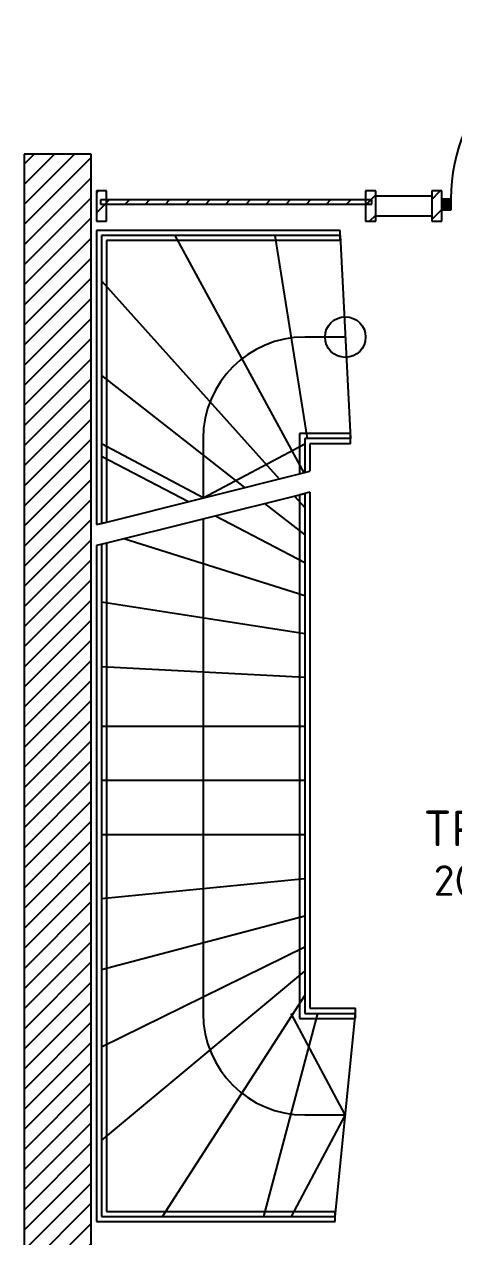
# Model space of a CAD drawing. Header units: millimetres. Extents: x -214 to 76936, y -5099 to 21069.
# Drawn here: x 8056 to 10170, y 14656 to 20625 of the extents above; entities that cross this region are included whole.
import ezdxf
from ezdxf.enums import TextEntityAlignment as Align

# ---------------------------------------------------------------- set-up
doc = ezdxf.new("R2010")
doc.units = ezdxf.units.MM
doc.header["$MEASUREMENT"] = 0
for name, color, linetype in [('A-01SC-----', 7, 'Continuous'), ('A-01SH-----', 1, 'Continuous'), ('A-01SZ-----', 1, 'Continuous'), ('A-42-------', 1, 'Continuous'), ('A-A-OVA----', 4, 'Continuous')]:
    doc.layers.add(name, color=color, linetype=linetype)
doc.layers.add('A-A-RUA----', color=3, linetype='Continuous', lineweight=0)
doc.styles.add('ISO', font='')
doc.styles.get('ISO').set_extended_font_data('ISOCPEUR')
pattern_1 = [(45, (0, 0), (-49.49747, 49.49747), [])]

# ---------------------------------------------------------------- blocks, each defined once
blk = doc.blocks.new('TR 8_008_33', base_point=(10423.1, 16538.8))
at = {"layer": 'A-A-RUA----', "style": 'ISO'}
for tag, height, p in [('ROOM_NAME', 175, (10021.1, 16754.1)), ('bFrame', 150, (10071.1, 16484.9)), ('DUMMY_377', 150, (10470.1, 16484.9)), ('DUMMY_378', 100, (10699.2, 16496.3))]:
    blk.add_attdef(tag, text='', height=height, dxfattribs=at).set_placement(p, align=Align.TOP_LEFT)

msp = doc.modelspace()

# ---------------------------------------------------------------- hatches: boundary and pattern name
at = {"layer": 'A-01SC-----', "linetype": 'Continuous'}
h = msp.add_hatch(dxfattribs=at)
h.set_pattern_fill('BRANDSÄKRARE', color=256, style=0, pattern_type=2)
h.set_pattern_definition(pattern_1)
h.paths.add_polyline_path([(8386.2, 13651), (8386.2, 19985), (8056.2, 19985), (8056.2, 13651)])
at = {"layer": 'A-01SZ-----', "linetype": 'Continuous'}
h = msp.add_hatch(dxfattribs=at)
h.set_pattern_fill('BRANDSÄKRARE', color=256, style=0, pattern_type=2)
h.set_pattern_definition(pattern_1)
h.paths.add_polyline_path([(8411.1, 19805), (8411.1, 19655), (8461.1, 19655), (8461.1, 19805)])
h = msp.add_hatch(dxfattribs=at)
h.set_pattern_fill('BRANDSÄKRARE', color=256, style=0, pattern_type=2)
h.set_pattern_definition(pattern_1)
h.paths.add_polyline_path([(9766.1, 19760), (8431.1, 19760), (8431.1, 19740), (9766.1, 19740)])
h = msp.add_hatch(dxfattribs=at)
h.set_pattern_fill('BRANDSÄKRARE', color=256, style=0, pattern_type=2)
h.set_pattern_definition(pattern_1)
h.paths.add_polyline_path([(9736.1, 19805), (9736.1, 19655), (9786.1, 19655), (9786.1, 19805)])
h = msp.add_hatch(dxfattribs=at)
h.set_pattern_fill('BRANDSÄKRARE', color=256, style=0, pattern_type=2)
h.set_pattern_definition(pattern_1)
h.paths.add_polyline_path([(10061.1, 19805), (10061.1, 19655), (10111.1, 19655), (10111.1, 19805)])
at = {"layer": 'A-42-------', "linetype": 'Continuous'}
msp.add_hatch(color=256, dxfattribs=at).paths.add_polyline_path([(10111.1, 19765), (10156.1, 19765), (10156.1, 19710), (10111.1, 19710)])

# ---------------------------------------------------------------- linework, layer by layer
at = {"layer": 'A-01SC-----', "flags": 128}
for points in [[(8056.2, 19985), (8056.2, 19634)], [(8386.2, 19985), (8056.2, 19985)], [(8386.2, 19985), (8056.2, 19985)], [(8056.2, 19985), (8056.2, 13651)], [(8386.2, 19634), (8386.2, 19985)], [(8386.2, 13651), (8386.2, 19985)], [(8056.2, 19634), (8056.2, 14947.7)], [(8386.2, 14947.7), (8386.2, 19634)], [(8056.2, 14947.7), (8056.2, 13650)], [(8386.2, 13650), (8386.2, 14947.7)]]:
    msp.add_lwpolyline(points, dxfattribs=at)
at = {"layer": 'A-01SH-----'}
for p, q in [((9610, 19610), (8411.2, 19610)), ((8411.2, 19610), (8411.2, 18161.8)), ((9610, 19585), (8436.2, 19585)), ((8436.2, 19585), (8436.2, 18168.1)), ((8797.3, 19585), (9431.8, 18417)), ((8797.3, 19585), (9431.8, 18417)), ((9290, 19585), (9448.1, 18585)), ((9290, 19585), (9448.1, 18585)), ((9610, 19560), (9610, 19610)), ((9610, 19585), (9662.4, 18585)), ((9610, 19585), (9662.4, 18585)), ((9610, 19585), (9662.4, 18585)), ((8461.2, 19560), (8461.2, 18174.3)), ((9610, 19560), (8461.2, 19560)), ((8436.2, 19361.3), (9310.7, 18386.7)), ((8436.2, 19361.3), (9310.7, 18386.7)), ((9636.2, 19085), (9436.2, 19085)), ((8436.2, 18896.4), (9139.7, 18343.9)), ((8436.2, 18896.4), (9139.7, 18343.9)), ((8936.2, 18585), (8936.2, 18293.1)), ((9636.2, 18610), (9411.2, 18610)), ((9411.2, 18610), (9411.2, 18411.8)), ((9662.4, 18585), (9436.2, 18585)), ((9436.2, 18585), (9436.2, 18418.1)), ((9662.4, 18610), (9636.2, 18610)), ((9662.4, 18560), (9662.4, 18610)), ((8936.2, 18293.1), (8436.2, 18559.7)), ((8936.2, 18293.1), (9436.2, 18559.7)), ((9461.2, 18560), (9461.2, 18424.3)), ((9636.2, 18560), (9461.2, 18560)), ((9662.4, 18560), (9636.2, 18560)), ((8436.2, 18498.9), (8863.8, 18275)), ((8436.2, 18498.9), (8863.8, 18275)), ((8436.2, 18168.1), (9436.2, 18418.1)), ((9411.2, 18411.8), (9461.2, 18424.3)), ((8436.2, 18065), (9436.2, 18315)), ((9239.2, 18265.7), (9436.2, 18111)), ((9239.2, 18265.7), (9436.2, 18111)), ((9386.2, 18302.5), (9436.2, 18246.8)), ((9386.2, 18302.5), (9436.2, 18246.8)), ((9461.2, 18321.2), (9411.2, 18308.7)), ((9411.2, 18308.7), (9411.2, 15730.8)), ((9436.2, 18315), (9436.2, 15755.8)), ((9461.2, 18321.2), (9461.2, 15780.8)), ((8997.1, 18205.2), (9436.2, 17975.3)), ((8997.1, 18205.2), (9436.2, 17975.3)), ((8411.2, 18161.8), (8461.2, 18174.3)), ((8936.2, 18190), (8936.2, 15755.8)), ((8547, 18092.7), (9436.2, 17813.3)), ((8547, 18092.7), (9436.2, 17813.3)), ((8461.2, 18071.2), (8411.2, 18058.7)), ((8411.2, 18058.7), (8411.2, 14730.8)), ((8436.2, 18065), (8436.2, 14755.8)), ((8461.2, 18071.2), (8461.2, 14780.8)), ((8436.2, 17782.3), (9436.2, 17625.2)), ((8436.2, 17782.3), (9436.2, 17625.2)), ((8436.2, 17463.2), (9436.2, 17410.9)), ((8436.2, 17463.2), (9436.2, 17410.9)), ((8436.2, 17170.4), (9436.2, 17170.4)), ((8436.2, 17170.4), (9436.2, 17170.4)), ((8436.2, 16903.7), (9436.2, 16903.7)), ((8436.2, 16903.7), (9436.2, 16903.7)), ((8436.2, 16637.1), (9436.2, 16637.1)), ((8436.2, 16637.1), (9436.2, 16637.1)), ((8436.2, 16320.7), (9436.2, 16420.1)), ((8436.2, 16320.7), (9436.2, 16420.1)), ((8436.2, 15972), (9436.2, 16235.4)), ((8436.2, 15972), (9436.2, 16235.4)), ((8436.2, 15591), (9436.2, 16083.1)), ((8436.2, 15591), (9436.2, 16083.1)), ((8436.2, 15129.5), (9436.2, 15963.1)), ((8436.2, 15129.5), (9436.2, 15963.1)), ((8736.2, 14755.8), (9436.2, 15843.1)), ((8736.2, 14755.8), (9436.2, 15843.1)), ((9461.2, 15780.8), (9636.2, 15780.8)), ((9636.2, 15780.8), (9685.9, 15780.8)), ((9685.9, 15730.8), (9685.9, 15780.8)), ((9235.9, 14755.8), (9501.2, 15755.8)), ((9235.9, 14755.8), (9501.2, 15755.8)), ((9636.2, 15255.8), (9369.6, 15755.8)), ((9411.2, 15730.8), (9636.2, 15730.8)), ((9436.2, 15755.8), (9685.9, 15755.8)), ((9586.5, 14755.8), (9685.9, 15755.8)), ((9586.5, 14755.8), (9685.9, 15755.8)), ((9636.2, 15730.8), (9685.9, 15730.8)), ((9636.2, 15255.8), (9369.6, 14755.8)), ((9436.2, 15255.8), (9636.2, 15255.8)), ((8436.2, 14755.8), (9586.5, 14755.8)), ((8461.2, 14780.8), (9586.5, 14780.8)), ((9586.5, 14730.8), (9586.5, 14780.8)), ((8411.2, 14730.8), (9586.5, 14730.8))]:
    msp.add_line(p, q, dxfattribs=at)
msp.add_circle((9636.2, 19085), 100, dxfattribs=at)
for centre, start, end in [((9436.2, 18585), 90, 180), ((9436.2, 15755.8), 180, 270)]:
    msp.add_arc(centre, 500, start, end, dxfattribs=at)
at = {"layer": 'A-01SZ-----'}
for p, q in [((8411.1, 19805), (8411.1, 19655)), ((8461.1, 19805), (8411.1, 19805)), ((9766.1, 19760), (8431.1, 19760)), ((8431.1, 19760), (8431.1, 19740)), ((8461.1, 19655), (8461.1, 19805)), ((9736.1, 19805), (9736.1, 19655)), ((9786.1, 19805), (9736.1, 19805)), ((9766.1, 19740), (9766.1, 19760)), ((9786.1, 19655), (9786.1, 19805)), ((9786.1, 19780), (10061.1, 19780)), ((10061.1, 19805), (10061.1, 19655)), ((10111.1, 19805), (10061.1, 19805)), ((10111.1, 19655), (10111.1, 19805)), ((8431.1, 19740), (9766.1, 19740)), ((8411.1, 19655), (8461.1, 19655)), ((9736.1, 19655), (9786.1, 19655)), ((10061.1, 19680), (9786.1, 19680)), ((10061.1, 19655), (10111.1, 19655))]:
    msp.add_line(p, q, dxfattribs=at)
at = {"layer": 'A-42-------'}
for p, q in [((10111.1, 19710), (10111.1, 19765)), ((10111.1, 19765), (10156.1, 19765)), ((10156.1, 19765), (10156.1, 19710)), ((10156.1, 19710), (10111.1, 19710))]:
    msp.add_line(p, q, dxfattribs=at)
msp.add_arc((11016.1, 19765), 860, 90, 180, dxfattribs=at)

# ---------------------------------------------------------------- block references
at = {"layer": 'A-A-OVA----'}
ref = msp.add_blockref('TR 8_008_33', (10423.1, 16538.8), dxfattribs=at)
ref.add_attrib('ROOM_NAME', 'TR 8', dxfattribs={"layer": 'A-A-RUA----', "color": 7, "height": 175, "style": 'ISO'}).set_placement((10021.1, 16754.1), align=Align.TOP_LEFT)
ref.add_attrib('bFrame', '20,4', dxfattribs={"layer": 'A-A-RUA----', "color": 7, "height": 150, "style": 'ISO'}).set_placement((10071.1, 16484.9), align=Align.TOP_LEFT)
ref.add_attrib('DUMMY_377', ' m', dxfattribs={"layer": 'A-A-RUA----', "color": 7, "height": 150, "style": 'ISO'}).set_placement((10470.1, 16484.9), align=Align.TOP_LEFT)
ref.add_attrib('DUMMY_378', '2', dxfattribs={"layer": 'A-A-RUA----', "color": 7, "height": 100, "style": 'ISO'}).set_placement((10699.2, 16496.3), align=Align.TOP_LEFT)

doc.saveas('drawing.dxf')
